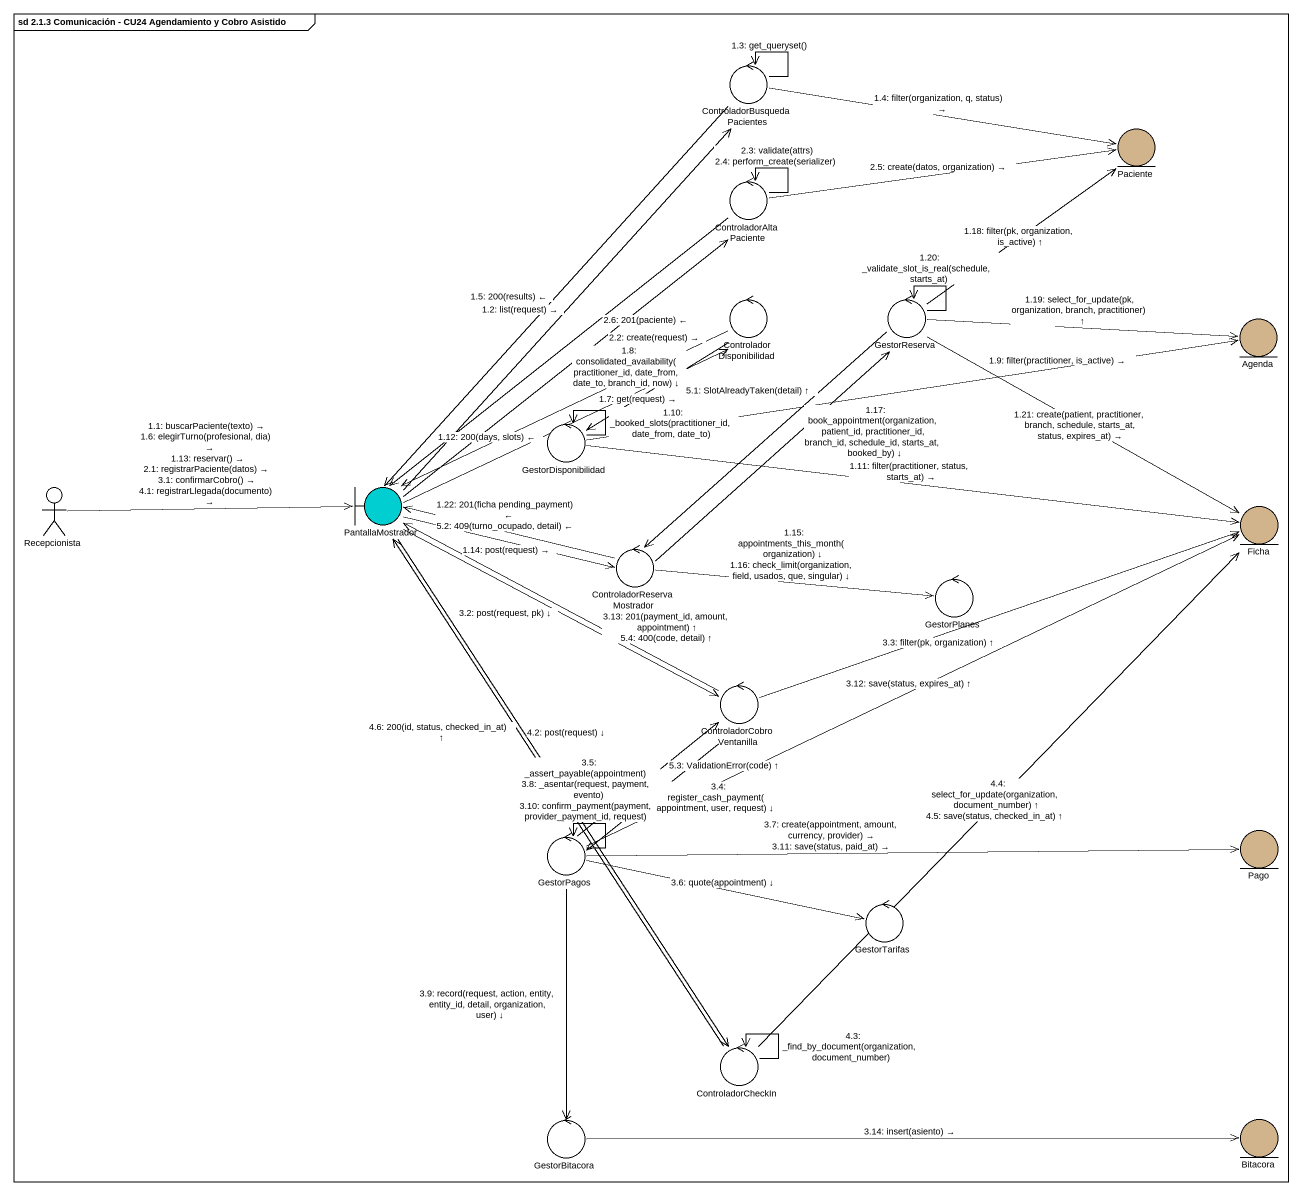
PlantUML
@startuml
mainframe sd 2.1.3 Comunicación - CU24 Agendamiento y Cobro Asistido
control ControladorBusquedaPacientes
entity Paciente #D2B48C
control ControladorAltaPaciente
control ControladorDisponibilidad
control GestorReserva
entity Agenda #D2B48C
control GestorDisponibilidad
actor Recepcionista
boundary PantallaMostrador #00CED1
entity Ficha #D2B48C
control ControladorReservaMostrador
control GestorPlanes
control ControladorCobroVentanilla
entity Pago #D2B48C
control GestorPagos
control GestorTarifas
control ControladorCheckIn
control GestorBitacora
entity Bitacora #D2B48C
Recepcionista -right-> PantallaMostrador : 1.1: buscarPaciente(texto) →\n1.6: elegirTurno(profesional, dia) →\n1.13: reservar() →\n2.1: registrarPaciente(datos) →\n3.1: confirmarCobro() →\n4.1: registrarLlegada(documento) →
PantallaMostrador -up-> ControladorBusquedaPacientes : 1.2: list(request) →
ControladorBusquedaPacientes --> ControladorBusquedaPacientes : 1.3: get_queryset()
ControladorBusquedaPacientes -right-> Paciente : 1.4: filter(organization, q, status) →
ControladorBusquedaPacientes --> PantallaMostrador : 1.5: 200(results) ←
PantallaMostrador -right-> ControladorDisponibilidad : 1.7: get(request) →
ControladorDisponibilidad --> GestorDisponibilidad : 1.8: consolidated_availability(practitioner_id, date_from, date_to, branch_id, now) ↓
GestorDisponibilidad -right-> Agenda : 1.9: filter(practitioner, is_active) →
GestorDisponibilidad --> GestorDisponibilidad : 1.10: _booked_slots(practitioner_id, date_from, date_to)
GestorDisponibilidad -right-> Ficha : 1.11: filter(practitioner, status, starts_at) →
ControladorDisponibilidad -left-> PantallaMostrador : 1.12: 200(days, slots) ←
PantallaMostrador -right-> ControladorReservaMostrador : 1.14: post(request) →
ControladorReservaMostrador -right-> GestorPlanes : 1.15: appointments_this_month(organization) ↓\n1.16: check_limit(organization, field, usados, que, singular) ↓
ControladorReservaMostrador -up-> GestorReserva : 1.17: book_appointment(organization, patient_id, practitioner_id, branch_id, schedule_id, starts_at, booked_by) ↓
GestorReserva -up-> Paciente : 1.18: filter(pk, organization, is_active) ↑
GestorReserva -right-> Agenda : 1.19: select_for_update(pk, organization, branch, practitioner) ↑
GestorReserva --> GestorReserva : 1.20: _validate_slot_is_real(schedule, starts_at)
GestorReserva -right-> Ficha : 1.21: create(patient, practitioner, branch, schedule, starts_at, status, expires_at) →
ControladorReservaMostrador -left-> PantallaMostrador : 1.22: 201(ficha pending_payment) ←\n5.2: 409(turno_ocupado, detail) ←
PantallaMostrador -up-> ControladorAltaPaciente : 2.2: create(request) →
ControladorAltaPaciente --> ControladorAltaPaciente : 2.3: validate(attrs)\n2.4: perform_create(serializer)
ControladorAltaPaciente -right-> Paciente : 2.5: create(datos, organization) →
ControladorAltaPaciente --> PantallaMostrador : 2.6: 201(paciente) ←
PantallaMostrador -right-> ControladorCobroVentanilla : 3.2: post(request, pk) ↓
ControladorCobroVentanilla -right-> Ficha : 3.3: filter(pk, organization) ↑
ControladorCobroVentanilla --> GestorPagos : 3.4: register_cash_payment(appointment, user, request) ↓
GestorPagos --> GestorPagos : 3.5: _assert_payable(appointment)\n3.8: _asentar(request, payment, evento)\n3.10: confirm_payment(payment, provider_payment_id, request)
GestorPagos -right-> GestorTarifas : 3.6: quote(appointment) ↓
GestorPagos -right-> Pago : 3.7: create(appointment, amount, currency, provider) →\n3.11: save(status, paid_at) →
GestorPagos --> GestorBitacora : 3.9: record(request, action, entity, entity_id, detail, organization, user) ↓
GestorPagos -right-> Ficha : 3.12: save(status, expires_at) ↑
ControladorCobroVentanilla -left-> PantallaMostrador : 3.13: 201(payment_id, amount, appointment) ↑\n5.4: 400(code, detail) ↑
GestorBitacora -right-> Bitacora : 3.14: insert(asiento) →
PantallaMostrador --> ControladorCheckIn : 4.2: post(request) ↓
ControladorCheckIn --> ControladorCheckIn : 4.3: _find_by_document(organization, document_number)
ControladorCheckIn -up-> Ficha : 4.4: select_for_update(organization, document_number) ↑\n4.5: save(status, checked_in_at) ↑
ControladorCheckIn -up-> PantallaMostrador : 4.6: 200(id, status, checked_in_at) ↑
GestorReserva --> ControladorReservaMostrador : 5.1: SlotAlreadyTaken(detail) ↑
GestorPagos -up-> ControladorCobroVentanilla : 5.3: ValidationError(code) ↑
@enduml
